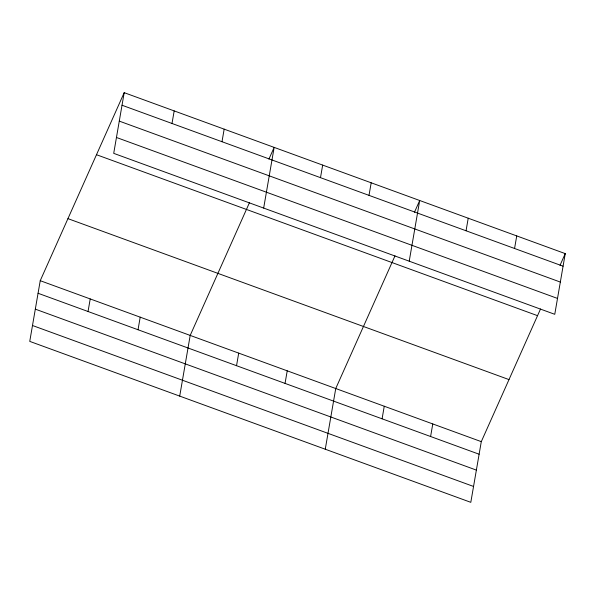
<?xml version="1.0" encoding="UTF-8"?>
<svg xmlns="http://www.w3.org/2000/svg" width="595" height="595" viewBox="0 0 595 595"><rect width="100%" height="100%" fill="white"/><g stroke="black" fill="none" stroke-linecap="round" stroke-linejoin="round"><path stroke-width="0.89" d="M124.191 92.664L113.712 153.354L554.763 314.309L565.25 253.619L124.191 92.664L40.237 280.691L29.75 341.381L470.809 502.336L481.288 441.646L540.535 308.961M88.045 311.505L90.217 298.935M172.007 123.477L174.179 110.901M138.033 329.749L140.204 317.172M221.995 141.714L224.166 129.145M179.712 396.106L190.192 335.416L249.439 202.724M263.667 208.079L274.154 147.389L268.91 159.125M236.535 365.694L238.707 353.125M320.497 177.667L322.668 165.09M285.05 383.403L287.221 370.826M369.012 195.368L371.183 182.799M325.257 449.225L335.744 388.535L394.991 255.843M409.219 261.19L419.698 200.5L414.462 212.244M382.087 418.813L384.258 406.236M466.049 230.778L468.22 218.209M430.602 436.514L432.773 423.945M514.563 248.487L516.735 235.91M560.007 265.355L565.25 253.619M122.02 105.233L563.078 266.188M119.283 121.112L560.334 282.067M116.456 137.475L557.508 298.43M96.487 154.707L537.545 315.67M67.942 218.64L508.993 379.595M40.237 280.691L481.288 441.646M38.065 293.268L479.116 454.223M35.321 309.147L476.372 470.102M32.494 325.502L473.546 486.457"/></g></svg>
